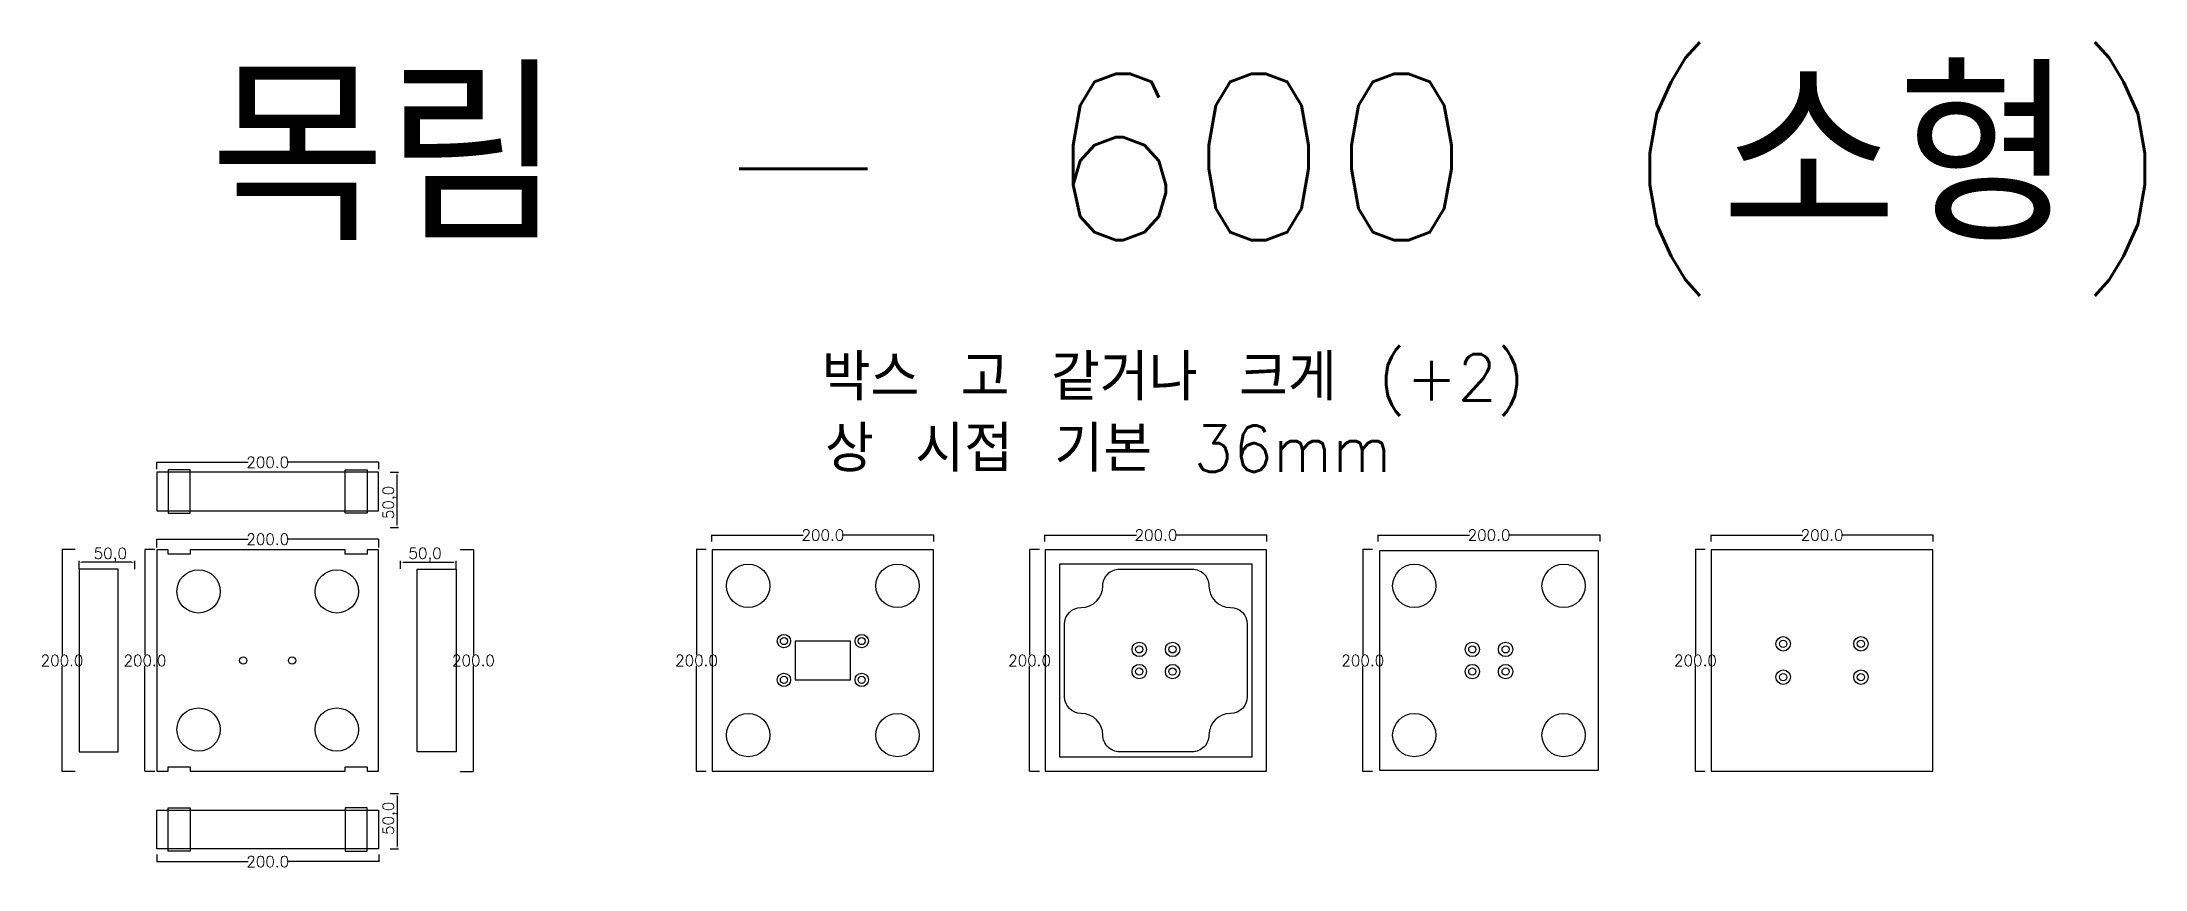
# Model space of a CAD drawing. Header units: millimetres. Extents: x 1400 to 3294, y 82 to 827.
import ezdxf

# ---------------------------------------------------------------- set-up
doc = ezdxf.new("R2010")
doc.units = ezdxf.units.MM
for name, color, linetype in [('TEXT', 7, 'Continuous'), ('볼트 구멍', 7, 'Continuous'), ('치구', 7, 'Continuous'), ('치수', 7, 'Continuous')]:
    doc.layers.add(name, color=color, linetype=linetype)
doc.styles.get("Standard").update_dxf_attribs({"font": 'txt.shx', "bigfont": 'whgtxt.shx'})
doc.dimstyles.new('ISO-25', dxfattribs={"dimtxt": 2.5, "dimasz": 2.5, "dimexe": 1.25, "dimexo": 0.625, "dimtad": 1, "dimtxsty": 'Standard', "dimcen": 2.5, "dimadec": 0, "dimazin": 0, "dimtfac": 1, "dimtmove": 0, "dimatfit": 3, "dimfxl": 0, "dimarcsym": 0})
doc.dimstyles.get("Standard").update_dxf_attribs({"dimtxt": 7, "dimasz": 0.18, "dimexe": 0.18, "dimexo": 0.0625, "dimgap": 0.09, "dimtad": 0, "dimtih": 1, "dimtoh": 1, "dimdec": 1, "dimzin": 0, "dimdsep": 46, "dimtxsty": 'Standard', "dimcen": 0.09, "dimadec": 0, "dimazin": 0, "dimtfac": 1, "dimtdec": 1, "dimtofl": 0, "dimtmove": 0, "dimatfit": 3, "dimfxl": 0, "dimtolj": 1, "dimtzin": 0, "dimarcsym": 0})

# ---------------------------------------------------------------- blocks, each defined once
blk = doc.blocks.new('*D163')
at = {"layer": 'Defpoints', "color": 0}
for p in [(1713.3, 439.7), (1720.2, 439.7), (1713.3, 389.7)]:
    blk.add_point(p, dxfattribs=at)
at = {"layer": '치수', "color": 0, "lineweight": -2}
for p, q in [((1714, 439.7), (1721.5, 439.7)), ((1720.2, 392.2), (1720.2, 437.2)), ((1714, 389.7), (1721.5, 389.7))]:
    blk.add_line(p, q, dxfattribs=at)
at = {"layer": '치수', "color": 0}
for points in [[(1719.8, 437.2), (1720.6, 437.2), (1720.2, 439.7)], [(1719.8, 392.2), (1720.6, 392.2), (1720.2, 389.7)]]:
    blk.add_solid(points, dxfattribs=at)
at = {"layer": '치수', "color": 0, "insert": (1713.8, 412.2), "char_height": 10, "attachment_point": 5, "rotation": 90}
blk.add_mtext('50,0', dxfattribs=at)
blk = doc.blocks.new('*D164')
at = {"layer": 'Defpoints', "color": 0}
for p in [(2203.7, 382.9), (2003.7, 377), (2203.7, 377)]:
    blk.add_point(p, dxfattribs=at)
at = {"layer": '치수', "color": 0, "lineweight": -2}
for p, q in [((2003.7, 377.1), (2003.7, 383.1)), ((2003.8, 382.9), (2086.1, 382.9)), ((2203.5, 382.9), (2121.2, 382.9)), ((2203.7, 377.1), (2203.7, 383.1))]:
    blk.add_line(p, q, dxfattribs=at)
at = {"layer": '치수', "color": 0}
for points in [[(2003.8, 382.9), (2003.8, 382.9), (2003.7, 382.9)], [(2203.5, 382.9), (2203.5, 382.9), (2203.7, 382.9)]]:
    blk.add_solid(points, dxfattribs=at)
at = {"layer": '치수', "color": 0, "insert": (2103.7, 382.9), "char_height": 10, "attachment_point": 5}
blk.add_mtext('\\A1;200.0', dxfattribs=at)
blk = doc.blocks.new('*D165')
at = {"layer": 'Defpoints', "color": 0}
for p in [(1433.9, 358.4), (1433.9, 351.7), (1483.9, 351.6)]:
    blk.add_point(p, dxfattribs=at)
at = {"layer": '치수', "color": 0, "lineweight": -2}
for p, q in [((1433.9, 352.4), (1433.9, 359.7)), ((1481.4, 358.4), (1436.4, 358.4)), ((1483.9, 352.3), (1483.9, 359.7))]:
    blk.add_line(p, q, dxfattribs=at)
at = {"layer": '치수', "color": 0}
for points in [[(1436.4, 358.8), (1436.4, 358), (1433.9, 358.4)], [(1481.4, 358.8), (1481.4, 358), (1483.9, 358.4)]]:
    blk.add_solid(points, dxfattribs=at)
at = {"layer": '치수', "color": 0, "insert": (1461.9, 364.9), "char_height": 10, "attachment_point": 5}
blk.add_mtext('50,0', dxfattribs=at)
blk = doc.blocks.new('*D166')
at = {"layer": 'Defpoints', "color": 0}
for p in [(1430.5, 369.9), (1418.4, 169.9), (1430.5, 169.9)]:
    blk.add_point(p, dxfattribs=at)
at = {"layer": '치수', "color": 0, "lineweight": -2}
for p, q in [((1430.4, 369.9), (1418.3, 369.9)), ((1418.4, 369.7), (1418.4, 275)), ((1418.4, 170.1), (1418.4, 264.8)), ((1430.4, 169.9), (1418.3, 169.9))]:
    blk.add_line(p, q, dxfattribs=at)
at = {"layer": '치수', "color": 0}
for points in [[(1418.4, 369.7), (1418.5, 369.7), (1418.4, 369.9)], [(1418.4, 170.1), (1418.5, 170.1), (1418.4, 169.9)]]:
    blk.add_solid(points, dxfattribs=at)
at = {"layer": '치수', "color": 0, "insert": (1418.4, 269.9), "char_height": 10, "attachment_point": 5}
blk.add_mtext('\\A1;200.0', dxfattribs=at)
blk = doc.blocks.new('*D167')
at = {"layer": 'Defpoints', "color": 0}
for p in [(1776.8, 369.9), (1776.8, 169.9), (1788.9, 169.9)]:
    blk.add_point(p, dxfattribs=at)
at = {"layer": '치수', "color": 0, "lineweight": -2}
for p, q in [((1776.9, 369.9), (1789.1, 369.9)), ((1788.9, 369.7), (1788.9, 275)), ((1788.9, 170.1), (1788.9, 264.8)), ((1776.9, 169.9), (1789.1, 169.9))]:
    blk.add_line(p, q, dxfattribs=at)
at = {"layer": '치수', "color": 0}
for points in [[(1788.8, 369.7), (1788.9, 369.7), (1788.9, 369.9)], [(1788.8, 170.1), (1788.9, 170.1), (1788.9, 169.9)]]:
    blk.add_solid(points, dxfattribs=at)
at = {"layer": '치수', "color": 0, "insert": (1788.9, 269.9), "char_height": 10, "attachment_point": 5}
blk.add_mtext('\\A1;200.0', dxfattribs=at)
blk = doc.blocks.new('*D168')
at = {"layer": 'Defpoints', "color": 0}
for p in [(1703.7, 379.2), (1503.7, 371.8), (1703.7, 371.8)]:
    blk.add_point(p, dxfattribs=at)
at = {"layer": '치수', "color": 0, "lineweight": -2}
for p, q in [((1503.7, 371.8), (1503.7, 379.3)), ((1503.8, 379.2), (1586.1, 379.2)), ((1703.5, 379.2), (1621.2, 379.2)), ((1703.7, 371.8), (1703.7, 379.3))]:
    blk.add_line(p, q, dxfattribs=at)
at = {"layer": '치수', "color": 0}
for points in [[(1503.8, 379.2), (1503.8, 379.1), (1503.7, 379.2)], [(1703.5, 379.2), (1703.5, 379.1), (1703.7, 379.2)]]:
    blk.add_solid(points, dxfattribs=at)
at = {"layer": '치수', "color": 0, "insert": (1603.7, 379.2), "char_height": 10, "attachment_point": 5}
blk.add_mtext('\\A1;200.0', dxfattribs=at)
blk = doc.blocks.new('*D169')
at = {"layer": 'Defpoints', "color": 0}
for p in [(1723.4, 351.7), (1773.4, 358.5), (1773.4, 351.7)]:
    blk.add_point(p, dxfattribs=at)
at = {"layer": '치수', "color": 0, "lineweight": -2}
for p, q in [((1723.4, 352.4), (1723.4, 359.8)), ((1725.9, 358.5), (1770.9, 358.5)), ((1773.4, 352.4), (1773.4, 359.8))]:
    blk.add_line(p, q, dxfattribs=at)
at = {"layer": '치수', "color": 0}
for points in [[(1725.9, 358.9), (1725.9, 358.1), (1723.4, 358.5)], [(1770.9, 358.9), (1770.9, 358.1), (1773.4, 358.5)]]:
    blk.add_solid(points, dxfattribs=at)
at = {"layer": '치수', "color": 0, "insert": (1745.4, 365), "char_height": 10, "attachment_point": 5}
blk.add_mtext('50,0', dxfattribs=at)
blk = doc.blocks.new('*D170')
at = {"layer": 'Defpoints', "color": 0}
for p in [(1713.3, 150.2), (1713.3, 100.2), (1720.2, 100.2)]:
    blk.add_point(p, dxfattribs=at)
at = {"layer": '치수', "color": 0, "lineweight": -2}
for p, q in [((1714, 150.2), (1721.5, 150.2)), ((1720.2, 147.7), (1720.2, 102.7)), ((1714, 100.2), (1721.5, 100.2))]:
    blk.add_line(p, q, dxfattribs=at)
at = {"layer": '치수', "color": 0}
for points in [[(1719.8, 147.7), (1720.6, 147.7), (1720.2, 150.2)], [(1719.8, 102.7), (1720.6, 102.7), (1720.2, 100.2)]]:
    blk.add_solid(points, dxfattribs=at)
at = {"layer": '치수', "color": 0, "insert": (1713.8, 127.7), "char_height": 10, "attachment_point": 5, "rotation": 90}
blk.add_mtext('50,0', dxfattribs=at)
blk = doc.blocks.new('*D171')
at = {"layer": 'Defpoints', "color": 0}
for p in [(1503.7, 95.1), (1703.7, 95.1), (1703.7, 88.7)]:
    blk.add_point(p, dxfattribs=at)
at = {"layer": '치수', "color": 0, "lineweight": -2}
for p, q in [((1503.7, 95), (1503.7, 88.5)), ((1703.7, 95), (1703.7, 88.5)), ((1503.8, 88.7), (1586.1, 88.7)), ((1703.5, 88.7), (1621.2, 88.7))]:
    blk.add_line(p, q, dxfattribs=at)
at = {"layer": '치수', "color": 0}
for points in [[(1503.8, 88.7), (1503.8, 88.6), (1503.7, 88.7)], [(1703.5, 88.7), (1703.5, 88.6), (1703.7, 88.7)]]:
    blk.add_solid(points, dxfattribs=at)
at = {"layer": '치수', "color": 0, "insert": (1603.7, 88.7), "char_height": 10, "attachment_point": 5}
blk.add_mtext('\\A1;200.0', dxfattribs=at)
blk = doc.blocks.new('*D172')
at = {"layer": 'Defpoints', "color": 0}
for p in [(1502.2, 369.9), (1493.1, 169.9), (1502.2, 169.9)]:
    blk.add_point(p, dxfattribs=at)
at = {"layer": '치수', "color": 0, "lineweight": -2}
for p, q in [((1502.1, 369.9), (1492.9, 369.9)), ((1493.1, 369.7), (1493.1, 275)), ((1493.1, 170.1), (1493.1, 264.8)), ((1502.1, 169.9), (1492.9, 169.9))]:
    blk.add_line(p, q, dxfattribs=at)
at = {"layer": '치수', "color": 0}
for points in [[(1493.1, 369.7), (1493.2, 369.7), (1493.1, 369.9)], [(1493.1, 170.1), (1493.2, 170.1), (1493.1, 169.9)]]:
    blk.add_solid(points, dxfattribs=at)
at = {"layer": '치수', "color": 0, "insert": (1493.1, 269.9), "char_height": 10, "attachment_point": 5}
blk.add_mtext('\\A1;200.0', dxfattribs=at)
blk = doc.blocks.new('*D173')
at = {"layer": 'Defpoints', "color": 0}
for p in [(1998.8, 369.9), (1989.9, 169.9), (1998.8, 169.9)]:
    blk.add_point(p, dxfattribs=at)
at = {"layer": '치수', "color": 0, "lineweight": -2}
for p, q in [((1998.7, 369.9), (1989.7, 369.9)), ((1989.9, 369.7), (1989.9, 275)), ((1989.9, 170.1), (1989.9, 264.8)), ((1998.7, 169.9), (1989.7, 169.9))]:
    blk.add_line(p, q, dxfattribs=at)
at = {"layer": '치수', "color": 0}
for points in [[(1989.8, 369.7), (1989.9, 369.7), (1989.9, 369.9)], [(1989.8, 170.1), (1989.9, 170.1), (1989.9, 169.9)]]:
    blk.add_solid(points, dxfattribs=at)
at = {"layer": '치수', "color": 0, "insert": (1989.9, 269.9), "char_height": 10, "attachment_point": 5}
blk.add_mtext('\\A1;200.0', dxfattribs=at)
blk = doc.blocks.new('*D174')
at = {"layer": 'Defpoints', "color": 0}
for p in [(2803.7, 382.9), (2603.7, 377), (2803.7, 377)]:
    blk.add_point(p, dxfattribs=at)
at = {"layer": '치수', "color": 0, "lineweight": -2}
for p, q in [((2603.7, 377.1), (2603.7, 383.1)), ((2603.8, 382.9), (2686.1, 382.9)), ((2803.5, 382.9), (2721.2, 382.9)), ((2803.7, 377.1), (2803.7, 383.1))]:
    blk.add_line(p, q, dxfattribs=at)
at = {"layer": '치수', "color": 0}
for points in [[(2603.8, 382.9), (2603.8, 382.9), (2603.7, 382.9)], [(2803.5, 382.9), (2803.5, 382.9), (2803.7, 382.9)]]:
    blk.add_solid(points, dxfattribs=at)
at = {"layer": '치수', "color": 0, "insert": (2703.7, 382.9), "char_height": 10, "attachment_point": 5}
blk.add_mtext('\\A1;200.0', dxfattribs=at)
blk = doc.blocks.new('*D175')
at = {"layer": 'Defpoints', "color": 0}
for p in [(2503.7, 382.9), (2303.7, 377), (2503.7, 377)]:
    blk.add_point(p, dxfattribs=at)
at = {"layer": '치수', "color": 0, "lineweight": -2}
for p, q in [((2303.7, 377.1), (2303.7, 383.1)), ((2303.8, 382.9), (2386.1, 382.9)), ((2503.5, 382.9), (2421.2, 382.9)), ((2503.7, 377.1), (2503.7, 383.1))]:
    blk.add_line(p, q, dxfattribs=at)
at = {"layer": '치수', "color": 0}
for points in [[(2303.8, 382.9), (2303.8, 382.9), (2303.7, 382.9)], [(2503.5, 382.9), (2503.5, 382.9), (2503.7, 382.9)]]:
    blk.add_solid(points, dxfattribs=at)
at = {"layer": '치수', "color": 0, "insert": (2403.7, 382.9), "char_height": 10, "attachment_point": 5}
blk.add_mtext('\\A1;200.0', dxfattribs=at)
blk = doc.blocks.new('*D176')
at = {"layer": 'Defpoints', "color": 0}
for p in [(2298.8, 369.9), (2289.9, 169.9), (2298.8, 169.9)]:
    blk.add_point(p, dxfattribs=at)
at = {"layer": '치수', "color": 0, "lineweight": -2}
for p, q in [((2298.7, 369.9), (2289.7, 369.9)), ((2289.9, 369.7), (2289.9, 275)), ((2289.9, 170.1), (2289.9, 264.8)), ((2298.7, 169.9), (2289.7, 169.9))]:
    blk.add_line(p, q, dxfattribs=at)
at = {"layer": '치수', "color": 0}
for points in [[(2289.8, 369.7), (2289.9, 369.7), (2289.9, 369.9)], [(2289.8, 170.1), (2289.9, 170.1), (2289.9, 169.9)]]:
    blk.add_solid(points, dxfattribs=at)
at = {"layer": '치수', "color": 0, "insert": (2289.9, 269.9), "char_height": 10, "attachment_point": 5}
blk.add_mtext('\\A1;200.0', dxfattribs=at)
blk = doc.blocks.new('*D177')
at = {"layer": 'Defpoints', "color": 0}
for p in [(2598.8, 369.9), (2589.9, 169.9), (2598.8, 169.9)]:
    blk.add_point(p, dxfattribs=at)
at = {"layer": '치수', "color": 0, "lineweight": -2}
for p, q in [((2598.7, 369.9), (2589.7, 369.9)), ((2589.9, 369.7), (2589.9, 275)), ((2589.9, 170.1), (2589.9, 264.8)), ((2598.7, 169.9), (2589.7, 169.9))]:
    blk.add_line(p, q, dxfattribs=at)
at = {"layer": '치수', "color": 0}
for points in [[(2589.8, 369.7), (2589.9, 369.7), (2589.9, 369.9)], [(2589.8, 170.1), (2589.9, 170.1), (2589.9, 169.9)]]:
    blk.add_solid(points, dxfattribs=at)
at = {"layer": '치수', "color": 0, "insert": (2589.9, 269.9), "char_height": 10, "attachment_point": 5}
blk.add_mtext('\\A1;200.0', dxfattribs=at)
blk = doc.blocks.new('*D178')
at = {"layer": 'Defpoints', "color": 0}
for p in [(3103.7, 382.9), (2903.7, 377), (3103.7, 377)]:
    blk.add_point(p, dxfattribs=at)
at = {"layer": '치수', "color": 0, "lineweight": -2}
for p, q in [((2903.7, 377.1), (2903.7, 383.1)), ((2903.8, 382.9), (2986.1, 382.9)), ((3103.5, 382.9), (3021.2, 382.9)), ((3103.7, 377.1), (3103.7, 383.1))]:
    blk.add_line(p, q, dxfattribs=at)
at = {"layer": '치수', "color": 0}
for points in [[(2903.8, 382.9), (2903.8, 382.9), (2903.7, 382.9)], [(3103.5, 382.9), (3103.5, 382.9), (3103.7, 382.9)]]:
    blk.add_solid(points, dxfattribs=at)
at = {"layer": '치수', "color": 0, "insert": (3003.7, 382.9), "char_height": 10, "attachment_point": 5}
blk.add_mtext('\\A1;200.0', dxfattribs=at)
blk = doc.blocks.new('*D179')
at = {"layer": 'Defpoints', "color": 0}
for p in [(2898.5, 369.9), (2889.6, 169.9), (2898.5, 169.9)]:
    blk.add_point(p, dxfattribs=at)
at = {"layer": '치수', "color": 0, "lineweight": -2}
for p, q in [((2898.4, 369.9), (2889.4, 369.9)), ((2889.6, 369.7), (2889.6, 275)), ((2889.6, 170.1), (2889.6, 264.8)), ((2898.4, 169.9), (2889.4, 169.9))]:
    blk.add_line(p, q, dxfattribs=at)
at = {"layer": '치수', "color": 0}
for points in [[(2889.6, 369.7), (2889.6, 369.7), (2889.6, 369.9)], [(2889.6, 170.1), (2889.6, 170.1), (2889.6, 169.9)]]:
    blk.add_solid(points, dxfattribs=at)
at = {"layer": '치수', "color": 0, "insert": (2889.6, 269.9), "char_height": 10, "attachment_point": 5}
blk.add_mtext('\\A1;200.0', dxfattribs=at)
blk = doc.blocks.new('*D180')
at = {"layer": 'Defpoints', "color": 0}
for p in [(1503.7, 442.1), (1703.7, 448.5), (1703.7, 442.1)]:
    blk.add_point(p, dxfattribs=at)
at = {"layer": '치수', "color": 0, "lineweight": -2}
for p, q in [((1503.7, 442.2), (1503.7, 448.7)), ((1503.8, 448.5), (1586.1, 448.5)), ((1703.5, 448.5), (1621.2, 448.5)), ((1703.7, 442.2), (1703.7, 448.7))]:
    blk.add_line(p, q, dxfattribs=at)
at = {"layer": '치수', "color": 0}
for points in [[(1503.8, 448.5), (1503.8, 448.5), (1503.7, 448.5)], [(1703.5, 448.5), (1703.5, 448.5), (1703.7, 448.5)]]:
    blk.add_solid(points, dxfattribs=at)
at = {"layer": '치수', "color": 0, "insert": (1603.7, 448.5), "char_height": 10, "attachment_point": 5}
blk.add_mtext('\\A1;200.0', dxfattribs=at)

msp = doc.modelspace()

# ---------------------------------------------------------------- linework, layer by layer
at = {"layer": '볼트 구멍', "color": 3}
msp.add_lwpolyline([(2128.65, 252.43), (2128.65, 287.43), (2078.65, 287.43), (2078.65, 252.43)], close=True, dxfattribs=at)
at = {"layer": '볼트 구멍', "color": 6}
for centre, radius in [((2068.65, 287.43), 6), ((2138.65, 287.43), 6), ((2388.65, 279.93), 6.5), ((2418.65, 279.93), 6.5), ((2688.65, 279.93), 6.5), ((2718.65, 279.93), 6.5), ((2968.65, 284.93), 6.5), ((3038.65, 284.93), 6.5), ((2388.65, 259.93), 6.5), ((2418.65, 259.93), 6.5), ((2688.65, 259.93), 6.5), ((2718.65, 259.93), 6.5), ((2068.65, 252.43), 6), ((2138.65, 252.43), 6), ((2968.65, 254.93), 6.5), ((3038.65, 254.93), 6.5)]:
    msp.add_circle(centre, radius, dxfattribs=at)
at = {"layer": '볼트 구멍', "color": 3}
for centre in [(2068.65, 287.43), (2138.65, 287.43), (2968.65, 284.93), (3038.65, 284.93), (1581.65, 269.93), (1625.65, 269.93), (2388.65, 279.93), (2418.65, 279.93), (2688.65, 279.93), (2718.65, 279.93), (2068.65, 252.43), (2138.65, 252.43), (2388.65, 259.93), (2418.65, 259.93), (2688.65, 259.93), (2718.65, 259.93), (2968.65, 254.93), (3038.65, 254.93)]:
    msp.add_circle(centre, 3.25, dxfattribs=at)
at = {"layer": '치구'}
for points in [[(1503.9, 404.68), (1703.4, 404.68), (1703.4, 439.68), (1503.9, 439.68)], [(1503.9, 170.18), (1513.9, 170.18), (1513.9, 174.18), (1533.9, 174.18), (1533.9, 170.18), (1673.4, 170.18), (1673.4, 174.18), (1693.4, 174.18), (1693.4, 170.18), (1703.4, 170.18), (1703.4, 369.68), (1693.4, 369.68), (1693.4, 365.68), (1673.4, 365.68), (1673.4, 369.68), (1533.9, 369.68), (1533.9, 365.68), (1513.9, 365.68), (1513.9, 369.68), (1503.9, 369.68)], [(2003.9, 369.68), (2003.9, 170.18), (2203.4, 170.18), (2203.4, 369.68)], [(2303.9, 369.68), (2303.9, 170.18), (2503.4, 170.18), (2503.4, 369.68)], [(2604.9, 368.68), (2604.9, 171.18), (2802.4, 171.18), (2802.4, 368.68)], [(2903.9, 369.68), (2903.9, 170.18), (3103.4, 170.18), (3103.4, 369.68)], [(1468.9, 352.28), (1433.9, 352.28), (1433.9, 187.58), (1468.9, 187.58)], [(1738.4, 352.28), (1773.4, 352.28), (1773.4, 187.58), (1738.4, 187.58)], [(2316.9, 356.68), (2316.9, 183.18), (2490.4, 183.18), (2490.4, 356.68)], [(1503.9, 135.18), (1703.4, 135.18), (1703.4, 100.18), (1503.9, 100.18)]]:
    msp.add_lwpolyline(points, close=True, dxfattribs=at)
at = {"layer": '치구', "color": 1}
for points in [[(1513.9, 402.68), (1533.9, 402.68), (1533.9, 441.68), (1513.9, 441.68)], [(1693.4, 402.68), (1673.4, 402.68), (1673.4, 441.68), (1693.4, 441.68)], [(1513.9, 137.18), (1533.9, 137.18), (1533.9, 98.18), (1513.9, 98.18)], [(1693.4, 137.18), (1673.4, 137.18), (1673.4, 98.18), (1693.4, 98.18)]]:
    msp.add_lwpolyline(points, close=True, dxfattribs=at)
at = {"layer": '치구'}
msp.add_lwpolyline([(2370.9, 352.18), (2436.4, 352.18, -0.4142136), (2451.4, 337.18, 0.4142135), (2470.9, 317.68, -0.4142134), (2485.9, 302.68), (2485.9, 237.18, -0.4142134), (2470.9, 222.18, 0.4142135), (2451.4, 202.68, -0.4142136), (2436.4, 187.68), (2370.9, 187.68, -0.4142136), (2355.9, 202.68, 0.4142135), (2336.4, 222.18, -0.4142134), (2321.4, 237.18), (2321.4, 302.68, -0.4142134), (2336.4, 317.68, 0.4142135), (2355.9, 337.18, -0.4142136)], format="xyb", close=True, dxfattribs=at)
for centre in [(1541.4, 332.18), (1665.9, 332.18), (2036.4, 337.18), (2170.9, 337.18), (2636.4, 337.18), (2770.9, 337.18), (1541.4, 207.68), (1665.9, 207.68), (2036.4, 202.68), (2170.9, 202.68), (2636.4, 202.68), (2770.9, 202.68)]:
    msp.add_circle(centre, 19.5, dxfattribs=at)

# ---------------------------------------------------------------- texts
at = {"layer": 'TEXT', "color": 3}
msp.add_text('목림 - 600 (소형)', height=150, dxfattribs=at).set_placement((1551.38, 648.5))
at = {"layer": 'TEXT', "color": 1}
for s, p in [('박스 고 같거나 크게 (+2)', (2102.52, 504.23)), ('상 시접 기본 36mm', (2105.66, 439.83))]:
    msp.add_text(s, height=41.6667, dxfattribs=at).set_placement(p)

# ---------------------------------------------------------------- dimensions: what is measured, and where the dimension line sits
at = {"layer": '치수', "color": 4}
for base, p1, p2, dimstyle, override, picture, middle in [((1703.65, 448.5), (1503.65, 442.1), (1703.65, 442.1), 'Standard', {"dimtxt": 10}, '*D180', (1603.65, 448.5)), ((1773.4, 358.5), (1723.4, 351.73), (1773.4, 351.73), 'ISO-25', {"dimtxt": 10, "dimdec": 1, "dimzin": 0, "dimtdec": 1}, '*D169', (1745.4, 358.5)), ((1703.65, 88.67), (1503.65, 95.06), (1703.65, 95.06), 'Standard', {"dimtxt": 10}, '*D171', (1603.65, 88.67))]:
    dim = msp.add_linear_dim(base=base, p1=p1, p2=p2, dimstyle=dimstyle, override=override, dxfattribs=at)
    dim.commit()
    dim.dimension.update_dxf_attribs({"geometry": picture, "text_midpoint": middle, "dimtype": 160})
for base, p1, p2, angle, picture, middle in [((1720.23, 439.68), (1713.33, 389.68), (1713.33, 439.68), 90, '*D163', (1720.23, 412.18)), ((1433.9, 358.4), (1483.9, 351.63), (1433.9, 351.73), 180, '*D165', (1461.9, 358.4)), ((1720.23, 100.18), (1713.33, 150.18), (1713.33, 100.18), 270, '*D170', (1720.23, 127.68))]:
    dim = msp.add_linear_dim(base=base, p1=p1, p2=p2, angle=angle, dimstyle='ISO-25', override={"dimtxt": 10, "dimdec": 1, "dimzin": 0, "dimtdec": 1}, dxfattribs=at)
    dim.commit()
    dim.dimension.update_dxf_attribs({"geometry": picture, "text_midpoint": middle, "dimtype": 160})
for base, p1, p2, picture, middle in [((1703.65, 379.15), (1503.65, 371.75), (1703.65, 371.75), '*D168', (1603.65, 379.15)), ((2203.65, 382.92), (2003.65, 377.03), (2203.65, 377.03), '*D164', (2103.65, 382.92)), ((2503.65, 382.92), (2303.65, 377.03), (2503.65, 377.03), '*D175', (2403.65, 382.92)), ((2803.65, 382.92), (2603.65, 377.03), (2803.65, 377.03), '*D174', (2703.65, 382.92)), ((3103.65, 382.92), (2903.65, 377.03), (3103.65, 377.03), '*D178', (3003.65, 382.92))]:
    dim = msp.add_linear_dim(base=base, p1=p1, p2=p2, dimstyle='Standard', override={"dimtxt": 10}, dxfattribs=at)
    dim.commit()
    dim.dimension.update_dxf_attribs({"geometry": picture, "text_midpoint": middle})
for base, p1, p2, picture, middle in [((1418.44, 169.93), (1430.5, 369.93), (1430.5, 169.93), '*D166', (1418.44, 269.93)), ((1493.12, 169.93), (1502.19, 369.93), (1502.19, 169.93), '*D172', (1493.12, 269.93)), ((1788.87, 169.93), (1776.8, 369.93), (1776.8, 169.93), '*D167', (1788.87, 269.93)), ((1989.86, 169.93), (1998.76, 369.93), (1998.76, 169.93), '*D173', (1989.86, 269.93)), ((2289.86, 169.93), (2298.76, 369.93), (2298.76, 169.93), '*D176', (2289.86, 269.93)), ((2589.86, 169.93), (2598.76, 369.93), (2598.76, 169.93), '*D177', (2589.86, 269.93)), ((2889.61, 169.93), (2898.51, 369.93), (2898.51, 169.93), '*D179', (2889.61, 269.93))]:
    dim = msp.add_linear_dim(base=base, p1=p1, p2=p2, angle=90, dimstyle='Standard', override={"dimtxt": 10}, dxfattribs=at)
    dim.commit()
    dim.dimension.update_dxf_attribs({"geometry": picture, "text_midpoint": middle})

doc.saveas('drawing.dxf')
